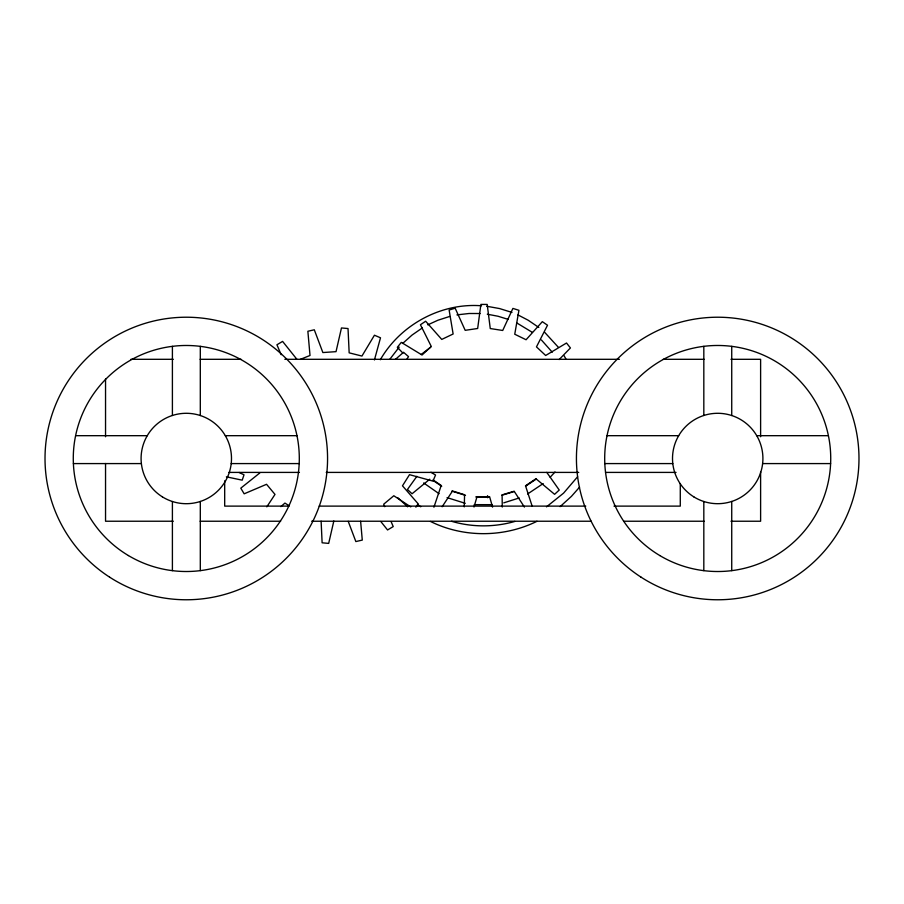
<?xml version="1.0" encoding="UTF-8"?>
<svg xmlns="http://www.w3.org/2000/svg" width="904" height="904" viewBox="0 0 904 904"><rect width="100%" height="100%" fill="white"/><g stroke="black" fill="none" stroke-linecap="round" stroke-linejoin="round"><path stroke-width="1.36" d="M464.272 506.884L464.566 494.737L452.531 490.985L442.135 506.76M333.825 521.009L328.683 543.394L322.118 542.795L321.123 521.212M374.425 359.95L380.505 337.802L374.437 335.214L361.939 356.063L349.159 352.842L348.029 328.547L341.463 327.96L336.028 351.656L322.864 352.549L314.298 329.791L307.868 331.259L310.015 355.475L300.23 359.408M474.001 507.031L477.018 496.669L489.618 496.714L492.556 507.11M433.92 507.234L441.197 485.471L433.118 479.922M380.313 359.747C400.438 324.694 441.107 302.614 481.527 305.778M266.827 506.828L274.997 494.409L266.544 484.295L244.17 493.821L240.792 488.16L259.787 472.973M407.037 358.888L408.529 356.628L403.557 352.289L395.41 359.385M389.906 359.159L399.195 347.125M416.891 476.306L407.455 489.471L412.054 493.776L429.773 479.188M577.622 476.724L563.587 493.132L546.502 506.85M579.566 487.154L571.43 496.364L560.107 506.635M415.863 507.144L418.462 504.161L402.483 485.821L409.501 474.668L432.948 481.109L435.547 475.041L430.903 472.261M555.011 472.001L550.163 477.222M559.135 359.566L570.424 347.95L566.514 343.011L545.666 355.487L536.467 346.876L547.519 325.237L542.321 321.666L526.083 339.746L514.749 334.231L518.93 310.298L512.907 308.411L502.714 330.468L490.262 328.547L487.199 304.433L480.894 304.411L477.662 328.491L465.187 330.322L455.164 308.196L449.13 310.027L453.13 333.994L441.751 339.418L425.648 321.225L420.428 324.751L431.31 346.481L422.044 355.012L401.286 342.379L397.342 347.294L402.947 353.136M402.664 343.441L412.054 335.056L422.36 327.915M280.85 506.635L284.929 503.087L289.393 505.89M421.14 354.492L430.654 347.204M543.18 483.572L527.608 493.991M536.309 479.041L525.552 486.194M427.784 324.852L437.954 320.219L449.706 316.445M536.999 521.28C504.014 537.631 463.526 537.869 430.507 521.461M519.19 497.968L503.765 502.85M513.958 491.629L501.788 495.279M514.873 521.427C494.33 527.348 472.103 527.36 451.593 521.292M456.927 314.886L469.086 313.496L480.058 313.518M492.42 504.669L474.204 504.647M489.313 497.076L475.741 496.94M130.956 359.306L173.308 359.306M200.134 359.306L241.074 359.306M284.839 359.306L619.432 359.306M663.197 359.306L704.148 359.306M730.963 359.306L760.614 359.306L760.614 436.745M75.597 435.683L147.262 435.683M225.322 435.683L296.987 435.683M607.013 435.683L678.678 435.683M756.738 435.683L828.403 435.683M73.394 463.582L141.374 463.582M231.209 463.582L299.19 463.582M604.81 463.582L672.791 463.582M762.626 463.582L830.606 463.582M228.915 472.408L299.439 472.408M326.242 472.408L578.718 472.408M605.522 472.408L676.045 472.408M288.161 506.116L224.689 506.116L224.689 480.838M319.191 506.116L585.769 506.116M613.986 506.116L680.283 506.116L680.283 483.64M173.308 521.235L105.542 521.235L105.542 463.503M200.134 521.235L280.602 521.235M311.665 521.235L591.205 521.235M623.67 521.235L704.148 521.235M730.963 521.235L760.614 521.235L760.614 471.956M486.747 306.253L499.584 308.569L511.969 312.422M487.312 314.208L497.991 316.242L508.33 319.417M465.255 503.313L447.062 497.629M226.384 476.826L242.204 480.171L244.012 474.815L239.142 472.509M465.515 495.369L451.797 491.132M517.935 314.897L528.218 320.253L538.807 327.44M517.133 323.157L532.366 332.378M439.061 493.697L423.682 482.962M441.728 486.228L433.287 480.657M410.732 506.895L393.816 495.754L383.691 504.206L384.754 506.692M420.733 506.794L417.388 504.443M407.67 506.805L397.692 497.675M544.683 332.333L558.356 347.283M541.383 339.938L552.254 352.187M296.93 359.329L282.59 341.396L276.929 344.774L281.167 354.718M380.81 521.518L387.556 529.959L393.217 526.58L391.104 521.608M546.784 472.396L559.237 490.047L554.593 494.318L535.959 478.736L525.518 485.787L532.207 506.33M524.422 507.076L514.15 491.211L502.093 494.883L502.274 507.031M564.006 355.656L565.893 358.922M348.232 521.337L355.848 541.564L362.278 540.095L360.617 521.258M731.731 346.356L731.731 415.512M731.731 501.471L731.731 570.639M703.82 346.334L703.82 415.478M703.82 501.517L703.82 570.65M487.561 495.674L487.561 497.708M200.304 346.356L200.304 415.512M200.304 501.471L200.304 570.639M172.404 346.334L172.404 415.478M172.404 501.517L172.404 570.65M105.542 379.025L105.542 436.745M109.576 577.125A141.273 141.273 0 0 0 327.384 465.616A141.273 141.273 0 0 0 121.916 332.74A141.273 141.273 0 0 0 109.576 577.125M128.413 555.564A113.011 113.011 0 0 0 299.292 460.091A113.011 113.011 0 0 0 131.17 359.837A113.011 113.011 0 0 0 128.413 555.564M162.381 496.861A45.211 45.211 0 0 0 231.469 460.012A45.211 45.211 0 0 0 165.014 418.608A45.211 45.211 0 0 0 162.381 496.861M640.992 577.125A141.273 141.273 0 0 0 858.8 465.616A141.273 141.273 0 0 0 653.332 332.74A141.273 141.273 0 0 0 640.992 577.125M659.83 555.564A113.011 113.011 0 0 0 830.719 460.091A113.011 113.011 0 0 0 662.587 359.837A113.011 113.011 0 0 0 659.83 555.564M693.809 496.861A45.211 45.211 0 0 0 762.886 460.012A45.211 45.211 0 0 0 696.43 418.608A45.211 45.211 0 0 0 693.809 496.861"/></g></svg>
